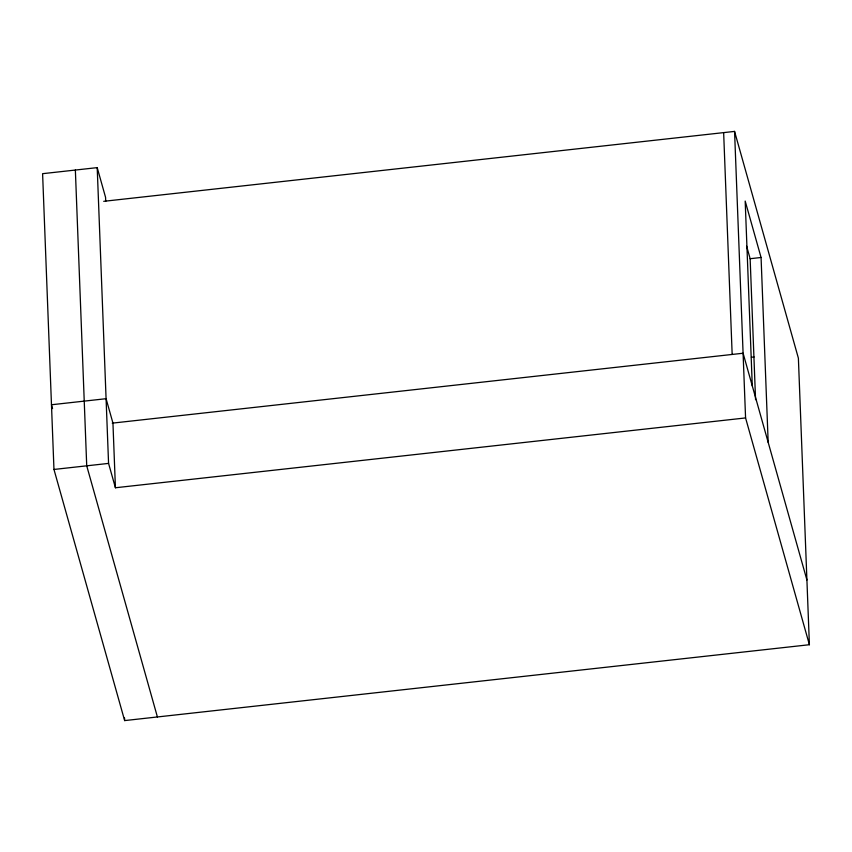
<?xml version="1.0" encoding="UTF-8"?>
<svg xmlns="http://www.w3.org/2000/svg" width="852" height="852" viewBox="0 0 852 852"><rect width="100%" height="100%" fill="white"/><g stroke="black" fill="none" stroke-linecap="round" stroke-linejoin="round"><path stroke-width="1.28" d="M105.723 201.328L105.563 197.345L97.203 167.631L42.6 173.68L53.964 469.452L124.648 720.59L809.4 644.719L798.388 358.181L734.562 131.41L103.72 201.317M746.618 246.164L750.143 258.71L761.07 257.496L768.174 442.358M51.482 404.753L106.085 398.704L113.05 423.465M112.24 423.146L743.093 353.239L806.919 580.01M751.432 357.265L754.073 356.967M53.964 469.452L108.566 463.403L115.425 487.759L745.575 417.938L809.4 644.719M761.07 257.496L745.181 201.061L752.284 385.913M157.407 716.958L86.723 465.831L75.359 170.049M51.823 405.989L52.558 408.598M750.143 258.71L755.564 399.673M734.562 131.41L745.575 417.938M723.646 132.614L732.166 354.443M124.541 717.948L124.648 720.59M112.943 423.061L115.425 487.759M97.203 167.631L108.566 463.403"/></g></svg>
